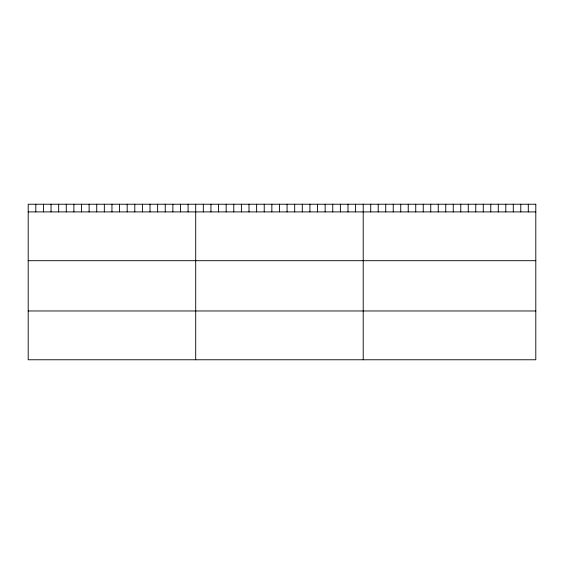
<?xml version="1.0" encoding="UTF-8"?>
<svg xmlns="http://www.w3.org/2000/svg" width="564" height="564" viewBox="0 0 564 564"><rect width="100%" height="100%" fill="white"/><g stroke="black" fill="none" stroke-linecap="round" stroke-linejoin="round"><path stroke-width="0.85" d="M28.2 211.902L535.8 211.902M28.2 260.695L535.8 260.695M28.2 310.968L535.8 310.968M528.299 204.231L528.299 211.902M520.791 204.231L520.791 211.902M513.289 204.231L513.289 211.902M505.788 204.231L505.788 211.902M498.28 204.231L498.28 211.902M490.779 204.231L490.779 211.902M483.277 204.231L483.277 211.902M475.769 204.231L475.769 211.902M468.268 204.231L468.268 211.902M460.767 204.231L460.767 211.902M453.259 204.231L453.259 211.902M445.757 204.231L445.757 211.902M438.249 204.231L438.249 211.902M430.748 204.231L430.748 211.902M423.247 204.231L423.247 211.902M415.738 204.231L415.738 211.902M408.237 204.231L408.237 211.902M400.736 204.231L400.736 211.902M393.228 204.231L393.228 211.902M385.727 204.231L385.727 211.902M378.225 204.231L378.225 211.902M370.717 204.231L370.717 211.902M363.216 204.231L363.216 359.769M355.602 204.231L355.602 211.902M347.988 204.231L347.988 211.902M340.374 204.231L340.374 211.902M332.76 204.231L332.76 211.902M325.146 204.231L325.146 211.902M317.532 204.231L317.532 211.902M309.918 204.231L309.918 211.902M302.304 204.231L302.304 211.902M294.69 204.231L294.69 211.902M287.076 204.231L287.076 211.902M279.462 204.231L279.462 211.902M271.848 204.231L271.848 211.902M264.234 204.231L264.234 211.902M256.62 204.231L256.62 211.902M249.006 204.231L249.006 211.902M241.392 204.231L241.392 211.902M233.778 204.231L233.778 211.902M226.164 204.231L226.164 211.902M218.55 204.231L218.55 211.902M210.936 204.231L210.936 211.902M203.322 204.231L203.322 211.902M195.708 204.231L195.708 359.769M188.094 204.231L188.094 211.902M180.48 204.231L180.48 211.902M172.866 204.231L172.866 211.902M165.252 204.231L165.252 211.902M157.638 204.231L157.638 211.902M150.024 204.231L150.024 211.902M142.41 204.231L142.41 211.902M134.796 204.231L134.796 211.902M127.182 204.231L127.182 211.902M119.568 204.231L119.568 211.902M111.954 204.231L111.954 211.902M104.34 204.231L104.34 211.902M96.726 204.231L96.726 211.902M89.112 204.231L89.112 211.902M81.498 204.231L81.498 211.902M73.884 204.231L73.884 211.902M66.27 204.231L66.27 211.902M58.656 204.231L58.656 211.902M51.042 204.231L51.042 211.902M43.428 204.231L43.428 211.902M35.814 204.231L35.814 211.902M535.8 204.231L28.2 204.231L28.2 359.769L535.8 359.769L535.8 204.231"/></g></svg>
